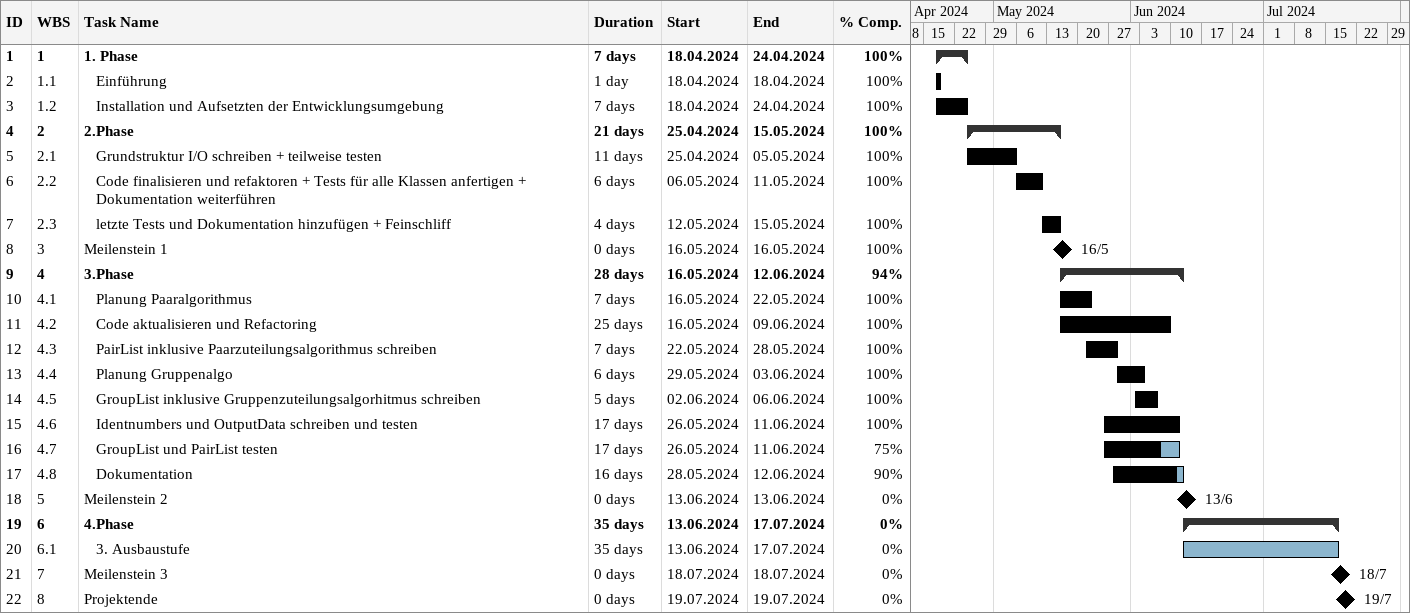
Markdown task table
| ID | WBS | Task | Duration | Start | Finish | % complete |
|---|---|---|---|---|---|---|
| 1 | 1 | **1. Phase** | 7d | 2024-04-18 | 2024-04-24 | 100 |
| 2 | 1.1 | Einführung | 1d | 2024-04-18 | 2024-04-18 | 100 |
| 3 | 1.2 | Installation und Aufsetzten der Entwicklungsumgebung | 7d | 2024-04-18 | 2024-04-24 | 100 |
| 4 | 2 | **2.Phase** | 21d | 2024-04-25 | 2024-05-15 | 100 |
| 5 | 2.1 | Grundstruktur I/O schreiben + teilweise testen | 11d | 2024-04-25 | 2024-05-05 | 100 |
| 6 | 2.2 | Code finalisieren und refaktoren + Tests für alle Klassen anfertigen + Dokumentation weiterführen | 6d | 2024-05-06 | 2024-05-11 | 100 |
| 7 | 2.3 | letzte Tests und Dokumentation hinzufügen + Feinschliff | 4d | 2024-05-12 | 2024-05-15 | 100 |
| 8 | 3 | Meilenstein 1 | 0d | 2024-05-16 | 2024-05-16 | 100 |
| 9 | 4 | **3.Phase** | 28d | 2024-05-16 | 2024-06-12 | 94 |
| 10 | 4.1 | Planung Paaralgorithmus | 7d | 2024-05-16 | 2024-05-22 | 100 |
| 11 | 4.2 | Code aktualisieren und Refactoring | 25d | 2024-05-16 | 2024-06-09 | 100 |
| 12 | 4.3 | PairList inklusive Paarzuteilungsalgorithmus schreiben | 7d | 2024-05-22 | 2024-05-28 | 100 |
| 13 | 4.4 | Planung Gruppenalgo | 6d | 2024-05-29 | 2024-06-03 | 100 |
| 14 | 4.5 | GroupList inklusive Gruppenzuteilungsalgorhitmus schreiben | 5d | 2024-06-02 | 2024-06-06 | 100 |
| 15 | 4.6 | Identnumbers und OutputData schreiben und testen | 17d | 2024-05-26 | 2024-06-11 | 100 |
| 16 | 4.7 | GroupList und PairList testen | 17d | 2024-05-26 | 2024-06-11 | 75 |
| 17 | 4.8 | Dokumentation | 16d | 2024-05-28 | 2024-06-12 | 90 |
| 18 | 5 | Meilenstein 2 | 0d | 2024-06-13 | 2024-06-13 | 0 |
| 19 | 6 | **4.Phase** | 35d | 2024-06-13 | 2024-07-17 | 0 |
| 20 | 6.1 | 3. Ausbaustufe | 35d | 2024-06-13 | 2024-07-17 | 0 |
| 21 | 7 | Meilenstein 3 | 0d | 2024-07-18 | 2024-07-18 | 0 |
| 22 | 8 | Projektende | 0d | 2024-07-19 | 2024-07-19 | 0 |
